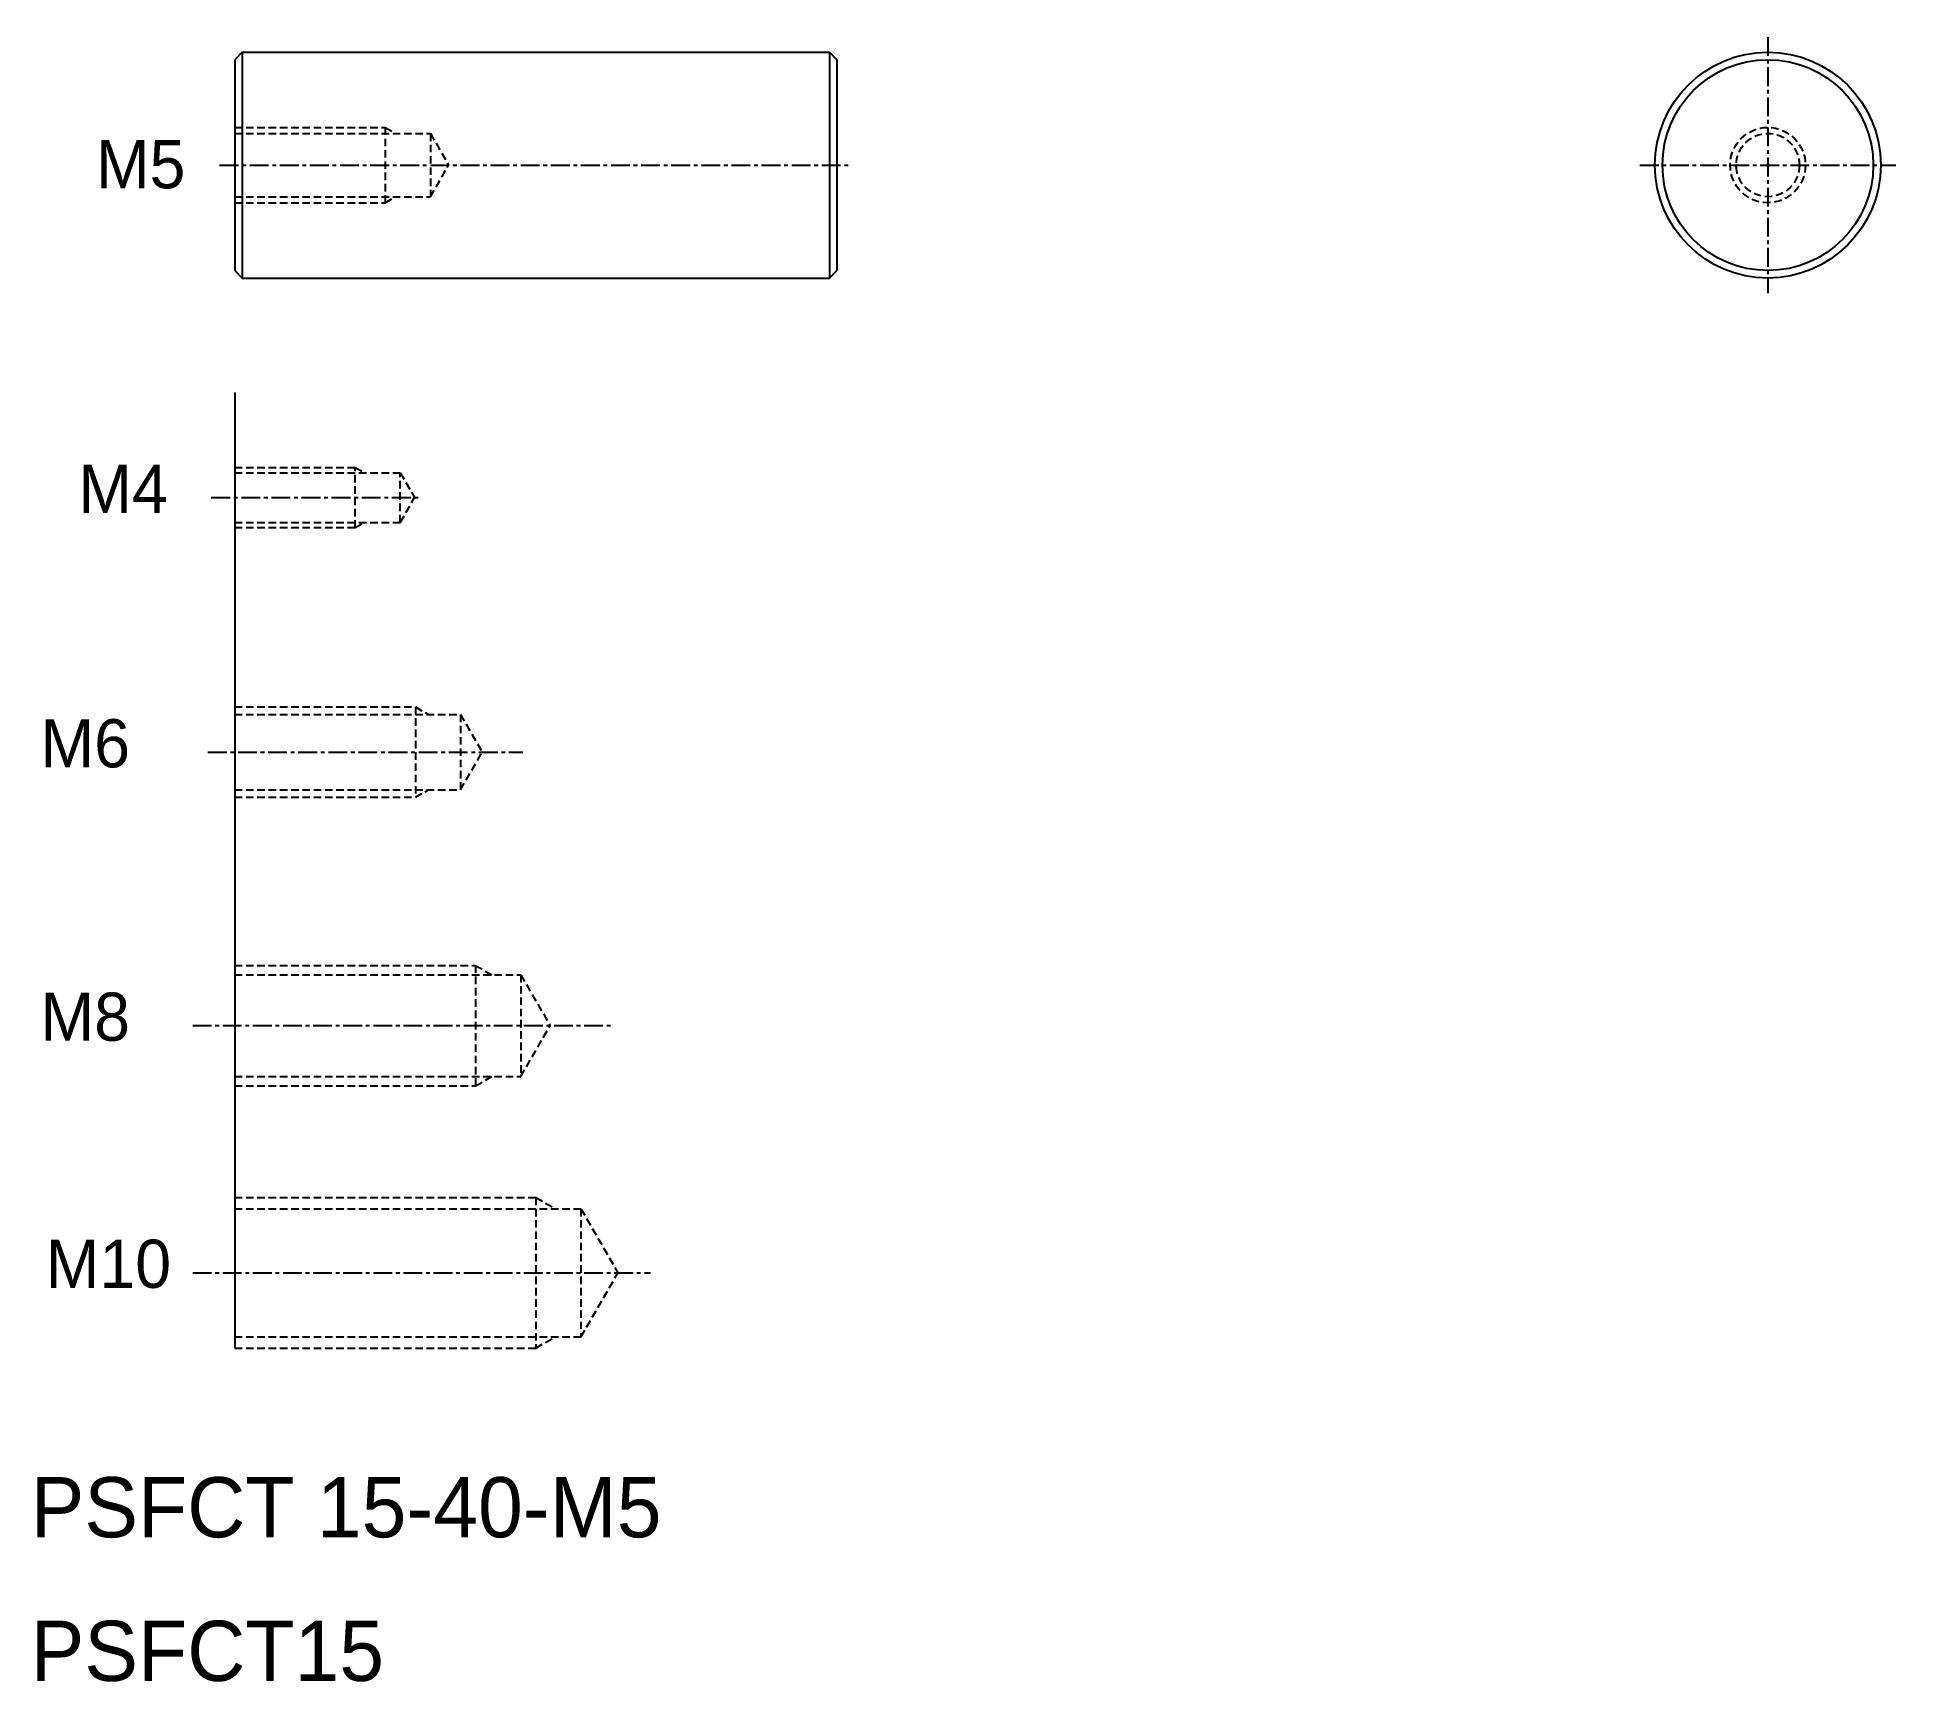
# Model space of a CAD drawing. Extents: x 69 to 193, y 69 to 179.
import ezdxf

# ---------------------------------------------------------------- set-up
doc = ezdxf.new("R2010")
doc.units = 0
doc.linetypes.add('CENTER', pattern=[2, 1.25, -0.25, 0.25, -0.25])
doc.linetypes.add('DASHED', pattern=[0.75, 0.5, -0.25])
doc.layers.get('0').update_dxf_attribs({"linetype": 'CONTINUOUS'})
doc.layers.add('CENTER', color=1, linetype='CENTER')

msp = doc.modelspace()

# ---------------------------------------------------------------- linework, layer by layer
at = {"color": 7, "linetype": 'CONTINUOUS'}
for p, q in [((82.74, 177.66), (82.24, 177.16)), ((82.24, 177.16), (82.24, 163.16)), ((82.74, 177.66), (121.74, 177.66)), ((82.74, 177.66), (82.74, 162.66)), ((121.74, 177.66), (121.74, 162.66)), ((121.74, 177.66), (122.24, 177.16)), ((122.24, 177.16), (122.24, 163.16)), ((82.24, 163.16), (82.74, 162.66)), ((121.74, 162.66), (122.24, 163.16)), ((82.74, 162.66), (121.74, 162.66)), ((82.24, 155.05), (82.24, 91.59))]:
    msp.add_line(p, q, dxfattribs=at)
for p, q in [((122.24, 173.16), (122.24, 173.16)), ((122.24, 170.16), (122.24, 170.16))]:
    msp.add_line(p, q)
at = {"color": 3, "linetype": 'DASHED'}
for p, q in [((82.24, 172.66), (92.24, 172.66)), ((82.24, 172.26), (95.24, 172.26)), ((92.24, 172.66), (92.24, 167.66)), ((92.24, 172.66), (92.85, 172.31)), ((95.24, 172.26), (95.24, 168.06)), ((95.24, 172.26), (96.45, 170.16)), ((95.24, 168.06), (96.45, 170.16)), ((82.24, 168.06), (95.24, 168.06)), ((92.24, 167.66), (92.85, 168.01)), ((82.24, 167.66), (92.24, 167.66)), ((82.24, 150.08), (90.24, 150.08)), ((82.24, 149.73), (93.24, 149.73)), ((90.24, 146.08), (90.24, 150.08)), ((90.24, 150.08), (90.85, 149.73)), ((93.24, 149.73), (94.19, 148.08)), ((93.24, 146.43), (93.24, 149.73)), ((93.24, 146.43), (94.19, 148.08)), ((82.24, 146.43), (93.24, 146.43)), ((82.24, 146.08), (90.24, 146.08)), ((90.24, 146.08), (90.85, 146.43)), ((82.24, 134.17), (94.24, 134.17)), ((82.24, 133.67), (97.24, 133.67)), ((94.24, 134.17), (94.24, 128.17)), ((94.24, 134.17), (95.11, 133.67)), ((97.24, 133.67), (97.24, 128.67)), ((97.24, 133.67), (98.69, 131.17)), ((97.24, 128.67), (98.69, 131.17)), ((82.24, 128.67), (97.24, 128.67)), ((94.24, 128.17), (95.11, 128.67)), ((82.24, 128.17), (94.24, 128.17)), ((82.24, 117.01), (98.24, 117.01)), ((82.24, 116.38), (101.24, 116.38)), ((98.24, 117.01), (98.24, 109.01)), ((98.24, 117.01), (99.32, 116.38)), ((101.24, 116.38), (103.19, 113.01)), ((101.24, 116.38), (101.24, 109.63)), ((101.24, 109.63), (103.19, 113.01)), ((82.24, 109.63), (101.24, 109.63)), ((82.24, 109.01), (98.24, 109.01)), ((98.24, 109.01), (99.32, 109.63)), ((82.24, 101.59), (102.24, 101.59)), ((102.24, 101.59), (103.54, 100.84)), ((102.24, 101.59), (102.24, 91.59)), ((82.24, 100.84), (105.24, 100.84)), ((105.24, 100.84), (107.7, 96.59)), ((105.24, 100.84), (105.24, 92.34)), ((105.24, 92.34), (107.7, 96.59)), ((82.24, 92.34), (105.24, 92.34)), ((82.24, 91.59), (102.24, 91.59)), ((102.24, 91.59), (103.54, 92.34))]:
    msp.add_line(p, q, dxfattribs=at)
at = {"color": 7, "linetype": 'CONTINUOUS'}
for radius in [7.5, 7]:
    msp.add_circle((184.08, 170.16), radius, dxfattribs=at)
at = {"color": 3, "linetype": 'DASHED'}
for radius in [2.5, 2.1]:
    msp.add_circle((184.08, 170.16), radius, dxfattribs=at)
at = {"layer": 'CENTER', "color": 1, "linetype": 'CENTER'}
for p, q in [((184.08, 178.66), (184.08, 161.66)), ((81.24, 170.16), (123.24, 170.16)), ((175.58, 170.16), (192.58, 170.16)), ((80.68, 148.08), (94.64, 148.08)), ((80.46, 131.17), (101.39, 131.17)), ((79.45, 113.01), (107.36, 113.01)), ((79.45, 96.59), (109.86, 96.59))]:
    msp.add_line(p, q, dxfattribs=at)

# ---------------------------------------------------------------- texts
at = {"color": 7, "linetype": 'CONTINUOUS'}
for s, height, p in [('M5', 3.2, (73.02, 168.62)), ('M4', 3.2, (71.85, 147.06)), ('M6', 3.2, (69.34, 130.16)), ('M8', 3.2, (69.34, 112)), ('M10', 3.2, (69.69, 95.59)), ('PSFCT 15-40-M5', 4, (68.68, 79.02)), ('PSFCT15', 4, (68.68, 69.48))]:
    msp.add_text(s, height=height, dxfattribs=at).set_placement(p)

doc.saveas('drawing.dxf')
